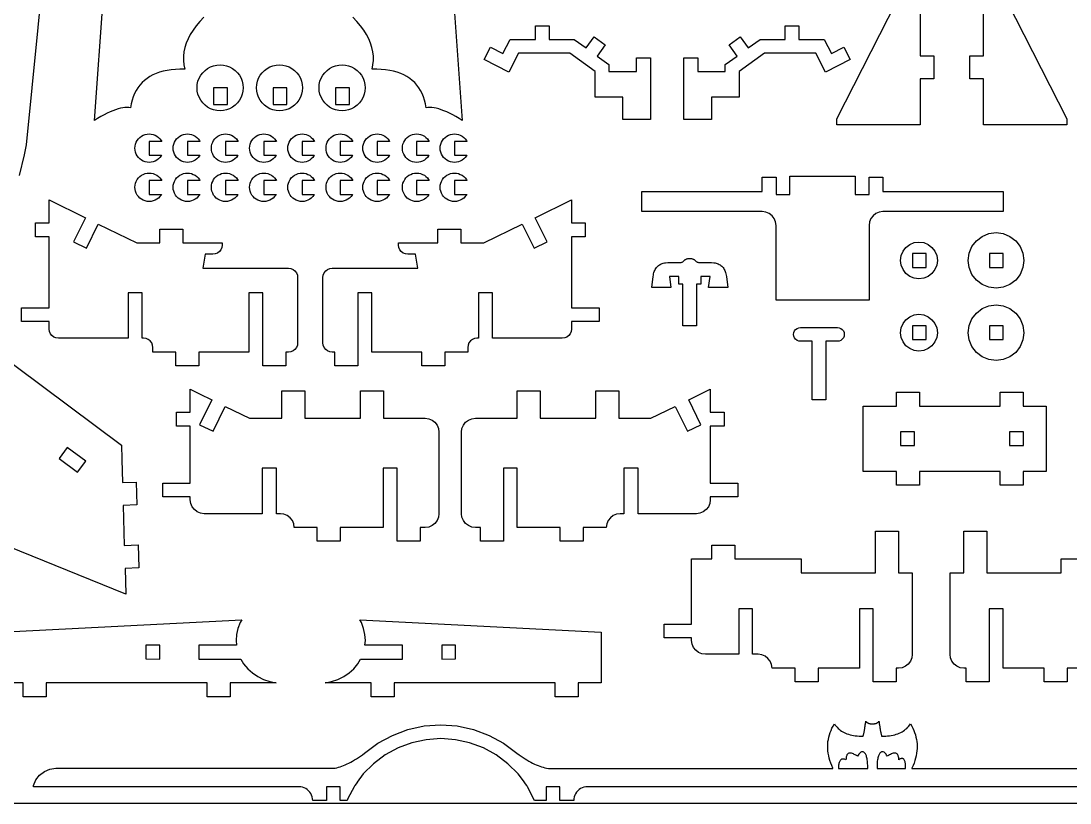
# Model space of a CAD drawing. Extents: x 0 to 730, y 0 to 480.
# Drawn here: x 333.2 to 561.1, y 0 to 170 of the extents above; entities that cross this region are included whole.
import ezdxf

# ---------------------------------------------------------------- set-up
doc = ezdxf.new("R2010")
doc.units = 0
doc.header["$MEASUREMENT"] = 0
doc.layers.add('CUT', color=62, linetype='CONTINUOUS')
doc.layers.add('FRAME', color=150, linetype='CONTINUOUS')

msp = doc.modelspace()

# ---------------------------------------------------------------- linework, layer by layer
at = {"layer": 'CUT'}
for points in [[(372.96, 170.81), (372.07, 169.85), (371.28, 168.9), (370.59, 167.95), (370, 167), (369.51, 166.06), (369.11, 165.11), (368.81, 164.17), (368.61, 163.23), (368.51, 162.29), (368.5, 161.36), (368.6, 160.42), (368.79, 159.49), (367.76, 159.49), (366.78, 159.44), (365.85, 159.35), (364.96, 159.21), (364.12, 159.03), (363.32, 158.81), (362.58, 158.54), (361.87, 158.23), (361.22, 157.88), (360.61, 157.48), (360.04, 157.04), (359.52, 156.55), (359.05, 156.02), (358.63, 155.45), (358.25, 154.83), (357.91, 154.17), (357.62, 153.46), (357.38, 152.72), (357.19, 151.92), (357.04, 151.09), (356.66, 151.15), (356.24, 151.17), (355.81, 151.15), (355.34, 151.09), (354.84, 150.99), (354.32, 150.85), (353.77, 150.67), (353.19, 150.45), (352.58, 150.19), (351.94, 149.89), (351.28, 149.55), (350.59, 149.17), (349.87, 148.74), (349.19, 148.33), (362.87, 339.05)], [(415.41, 339.05), (429.09, 148.33), (428.41, 148.74), (427.69, 149.17), (427, 149.55), (426.33, 149.89), (425.7, 150.19), (425.09, 150.45), (424.51, 150.67), (423.96, 150.85), (423.43, 150.99), (422.94, 151.09), (422.47, 151.15), (422.03, 151.17), (421.62, 151.15), (421.23, 151.09), (421.09, 151.92), (420.89, 152.72), (420.65, 153.46), (420.36, 154.17), (420.03, 154.83), (419.65, 155.45), (419.22, 156.02), (418.75, 156.55), (418.23, 157.04), (417.67, 157.48), (417.06, 157.88), (416.4, 158.23), (415.7, 158.54), (414.95, 158.81), (414.16, 159.03), (413.31, 159.21), (412.43, 159.35), (411.49, 159.44), (410.51, 159.49), (409.49, 159.49), (409.68, 160.42), (409.77, 161.36), (409.77, 162.29), (409.66, 163.23), (409.46, 164.17), (409.16, 165.11), (408.77, 166.06), (408.27, 167), (407.68, 167.95), (406.99, 168.9), (406.2, 169.85), (405.32, 170.81)], [(338.1, 181.02), (334.37, 143.06), (333.91, 140.88), (332.85, 136.4)], [(297.79, 120.48), (355.02, 77.74), (355.11, 74.76), (355.11, 74.67), (355.26, 69.67), (358.26, 69.76), (358.41, 64.77), (355.41, 64.68), (355.67, 55.99), (358.67, 56.08), (358.82, 51.09), (355.82, 51), (355.99, 45.4), (307.52, 65)], [(565.52, 29.32), (560.51, 29.31), (560.51, 26.31), (555.51, 26.31), (555.51, 29.31), (546.54, 29.31), (546.54, 42.17), (543.54, 42.17), (543.54, 26.31), (538.54, 26.31), (538.54, 29.31), (538.04, 29.31), (537.26, 29.41), (536.54, 29.71), (535.92, 30.19), (535.44, 30.81), (535.14, 31.54), (535.04, 32.31), (535.04, 50.04), (538.04, 50.04), (538.04, 59.06), (543.04, 59.06), (543.04, 50.05), (559.17, 50.05), (559.17, 53.06), (573.58, 53.06)], [(328.71, 37.16), (381.17, 39.8), (380.82, 39.2), (380.33, 37.94), (380.04, 36.64), (379.95, 35.3), (380.03, 34.29), (371.85, 34.29), (371.85, 31.29), (380.97, 31.29), (381.59, 30.26), (382.47, 29.19), (383.49, 28.26), (384.65, 27.46), (385.92, 26.83), (387.27, 26.38), (388.68, 26.1), (378.68, 26.1), (378.68, 23.1), (373.68, 23.1), (373.68, 26.1), (338.7, 26.1), (338.7, 23.1), (333.7, 23.1), (333.7, 26.1), (328.7, 26.1)], [(571.82, 3.52), (456.28, 3.53), (455.89, 3.51), (455.51, 3.43), (455.13, 3.31), (454.78, 3.13), (454.46, 2.91), (454.16, 2.66), (453.9, 2.36), (453.68, 2.03), (453.51, 1.68), (453.38, 1.31), (453.31, 0.93), (453.28, 0.53), (450.28, 0.53), (450.28, 3.53), (447.28, 3.53), (447.28, 0.53), (444.78, 0.53), (443.23, 3.53), (443.09, 3.79), (442.57, 4.49), (442.57, 4.54), (441.24, 6.31), (438.99, 8.55), (436.45, 10.46), (433.66, 11.98), (430.68, 13.09), (427.58, 13.76), (424.41, 13.99), (421.24, 13.76), (418.13, 13.09), (415.15, 11.98), (412.36, 10.46), (409.82, 8.55), (407.57, 6.31), (406.25, 4.54), (406.25, 4.49), (405.72, 3.79), (405.59, 3.54), (404.2, 0.99), (404.04, 0.54), (402.59, 0.54), (402.59, 3.54), (399.59, 3.54), (399.59, 0.54), (396.59, 0.54), (396.56, 0.93), (396.48, 1.32), (396.36, 1.69), (396.18, 2.04), (395.97, 2.37), (395.71, 2.66), (395.41, 2.92), (395.09, 3.14), (394.73, 3.31), (394.36, 3.44), (393.98, 3.51), (393.59, 3.54), (335.93, 3.55), (335.97, 3.84), (336.47, 5.05), (337.27, 6.08), (338.3, 6.88), (339.51, 7.38), (340.8, 7.55), (401.04, 7.54), (401.45, 7.61), (401.81, 7.68), (402.17, 7.77), (402.53, 7.88), (402.91, 8.01), (403.28, 8.15), (403.67, 8.31), (404.06, 8.49), (404.46, 8.68), (404.86, 8.89), (405.27, 9.12), (405.68, 9.36), (406.11, 9.62), (406.53, 9.9), (406.97, 10.19), (407.41, 10.5), (407.85, 10.83), (410.74, 12.99), (413.9, 14.71), (417.28, 15.97), (420.81, 16.74), (424.41, 17), (428, 16.74), (431.53, 15.97), (434.91, 14.71), (438.07, 12.99), (440.96, 10.83), (441.41, 10.5), (441.85, 10.19), (442.28, 9.9), (442.71, 9.62), (443.13, 9.36), (443.54, 9.11), (443.95, 8.89), (444.36, 8.68), (444.75, 8.48), (445.14, 8.31), (445.53, 8.15), (445.91, 8.01), (446.28, 7.88), (446.65, 7.77), (447.01, 7.68), (447.36, 7.6), (447.78, 7.53), (509.61, 7.53), (509.57, 7.61), (509.33, 8.15), (509.12, 8.69), (508.94, 9.22), (508.79, 9.75), (508.67, 10.28), (508.57, 10.8), (508.51, 11.31), (508.47, 11.83), (508.46, 12.33), (508.48, 12.84), (508.52, 13.34), (508.6, 13.84), (508.7, 14.33), (508.83, 14.82), (508.99, 15.3), (509.18, 15.78), (509.39, 16.26), (509.64, 16.73), (509.91, 17.2), (510.09, 16.94), (510.28, 16.69), (510.48, 16.45), (510.7, 16.23), (510.94, 16.02), (511.18, 15.83), (511.45, 15.65), (511.72, 15.48), (512.02, 15.32), (512.32, 15.18), (512.64, 15.05), (512.97, 14.94), (513.32, 14.84), (513.68, 14.75), (514.06, 14.68), (514.45, 14.61), (514.85, 14.57), (515.27, 14.53), (515.7, 14.51), (516.15, 14.5), (516.19, 14.64), (516.22, 14.78), (516.26, 14.92), (516.29, 15.06), (516.32, 15.21), (516.35, 15.36), (516.38, 15.51), (516.42, 15.67), (516.45, 15.83), (516.47, 15.99), (516.5, 16.15), (516.53, 16.32), (516.56, 16.49), (516.58, 16.67), (516.61, 16.84), (516.63, 17.02), (516.66, 17.2), (516.68, 17.38), (516.71, 17.57), (516.73, 17.76), (516.77, 17.71), (516.82, 17.66), (516.86, 17.61), (516.92, 17.56), (516.97, 17.52), (517.03, 17.48), (517.09, 17.44), (517.16, 17.4), (517.22, 17.37), (517.29, 17.34), (517.37, 17.31), (517.44, 17.29), (517.52, 17.27), (517.61, 17.25), (517.69, 17.23), (517.78, 17.22), (517.87, 17.21), (517.97, 17.2), (518.06, 17.2), (518.17, 17.2), (518.27, 17.2), (518.36, 17.2), (518.46, 17.21), (518.55, 17.22), (518.64, 17.23), (518.73, 17.25), (518.81, 17.27), (518.89, 17.29), (518.97, 17.31), (519.04, 17.34), (519.11, 17.37), (519.18, 17.4), (519.24, 17.44), (519.3, 17.48), (519.36, 17.52), (519.42, 17.56), (519.47, 17.61), (519.52, 17.66), (519.56, 17.71), (519.6, 17.76), (519.63, 17.57), (519.65, 17.38), (519.67, 17.2), (519.7, 17.02), (519.72, 16.84), (519.75, 16.67), (519.77, 16.49), (519.8, 16.32), (519.83, 16.15), (519.86, 15.99), (519.89, 15.83), (519.92, 15.67), (519.95, 15.51), (519.98, 15.36), (520.01, 15.21), (520.04, 15.06), (520.08, 14.92), (520.11, 14.78), (520.14, 14.64), (520.18, 14.5), (520.63, 14.51), (521.06, 14.53), (521.48, 14.57), (521.88, 14.61), (522.27, 14.68), (522.65, 14.75), (523.01, 14.84), (523.36, 14.94), (523.69, 15.05), (524.01, 15.18), (524.32, 15.32), (524.61, 15.48), (524.88, 15.65), (525.15, 15.83), (525.39, 16.02), (525.63, 16.23), (525.85, 16.45), (526.05, 16.69), (526.25, 16.94), (526.42, 17.2), (526.7, 16.73), (526.94, 16.26), (527.16, 15.78), (527.34, 15.3), (527.5, 14.82), (527.63, 14.33), (527.74, 13.84), (527.81, 13.34), (527.86, 12.84), (527.87, 12.33), (527.86, 11.83), (527.83, 11.31), (527.76, 10.8), (527.66, 10.28), (527.54, 9.75), (527.39, 9.22), (527.21, 8.69), (527, 8.15), (526.77, 7.61), (526.72, 7.53), (578.59, 7.52)]]:
    msp.add_lwpolyline(points, dxfattribs=at)
for points in [[(526.9, 216.9), (528.53, 216.9), (528.53, 206.9), (531.53, 206.9), (531.53, 201.9), (528.53, 201.9), (528.53, 162.39), (531.53, 162.39), (531.53, 157.39), (528.53, 157.39), (528.53, 147.39), (510.44, 147.36), (510.44, 148.69), (523.49, 174.29)], [(542.33, 147.39), (542.33, 157.39), (539.33, 157.39), (539.33, 162.39), (542.33, 162.39), (542.33, 201.9), (539.33, 201.9), (539.33, 206.9), (542.33, 206.9), (542.33, 216.9), (543.96, 216.9), (547.37, 174.29), (560.42, 148.69), (560.42, 147.36)], [(453.41, 165.93), (455.96, 164.08), (457.72, 166.51), (460.15, 164.75), (458.39, 162.32), (460.95, 160.47), (460.95, 158.94), (466.95, 158.94), (466.95, 161.94), (469.95, 161.94), (469.95, 148.53), (463.95, 148.53), (463.95, 153.4), (457.95, 153.4), (457.95, 158.94), (452.43, 162.93), (441.32, 162.93), (439.16, 158.81), (433.84, 161.59), (435.23, 164.24), (437.89, 162.85), (439.5, 165.93), (444.95, 165.93), (444.95, 168.93), (447.95, 168.93), (447.95, 165.93)], [(491.21, 164.08), (493.76, 165.93), (499.22, 165.93), (499.22, 168.93), (502.22, 168.93), (502.22, 165.93), (507.67, 165.93), (509.28, 162.85), (511.94, 164.24), (513.33, 161.59), (508.01, 158.81), (505.85, 162.93), (494.74, 162.93), (489.22, 158.94), (489.22, 153.4), (483.22, 153.4), (483.22, 148.53), (477.22, 148.53), (477.22, 161.94), (480.22, 161.94), (480.22, 158.94), (486.22, 158.94), (486.22, 160.47), (488.78, 162.32), (487.02, 164.75), (489.45, 166.51)], [(375.76, 150.48), (375.06, 150.63), (374.39, 150.88), (373.77, 151.22), (373.2, 151.65), (372.69, 152.16), (372.26, 152.73), (371.92, 153.36), (371.67, 154.02), (371.52, 154.72), (371.47, 155.43), (371.52, 156.15), (371.67, 156.84), (371.92, 157.51), (372.26, 158.14), (372.69, 158.71), (373.2, 159.21), (373.77, 159.64), (374.39, 159.98), (375.06, 160.23), (375.76, 160.38), (376.47, 160.44), (377.18, 160.38), (377.88, 160.23), (378.55, 159.98), (379.18, 159.64), (379.75, 159.21), (380.25, 158.71), (380.68, 158.14), (381.02, 157.51), (381.27, 156.84), (381.42, 156.15), (381.47, 155.43), (381.42, 154.72), (381.27, 154.02), (381.02, 153.36), (380.68, 152.73), (380.25, 152.16), (379.75, 151.65), (379.18, 151.22), (378.55, 150.88), (377.88, 150.63), (377.18, 150.48), (376.47, 150.43)], [(388.66, 150.48), (387.96, 150.63), (387.29, 150.88), (386.67, 151.22), (386.1, 151.65), (385.59, 152.16), (385.16, 152.73), (384.82, 153.36), (384.57, 154.02), (384.42, 154.72), (384.37, 155.43), (384.42, 156.15), (384.57, 156.84), (384.82, 157.51), (385.16, 158.14), (385.59, 158.71), (386.1, 159.21), (386.67, 159.64), (387.29, 159.98), (387.96, 160.23), (388.66, 160.38), (389.37, 160.44), (390.08, 160.38), (390.78, 160.23), (391.45, 159.98), (392.08, 159.64), (392.65, 159.21), (393.15, 158.71), (393.58, 158.14), (393.92, 157.51), (394.17, 156.84), (394.32, 156.15), (394.37, 155.43), (394.32, 154.72), (394.17, 154.02), (393.92, 153.36), (393.58, 152.73), (393.15, 152.16), (392.65, 151.65), (392.08, 151.22), (391.45, 150.88), (390.78, 150.63), (390.08, 150.48), (389.37, 150.43)], [(402.97, 160.44), (403.68, 160.38), (404.38, 160.23), (405.05, 159.98), (405.68, 159.64), (406.25, 159.21), (406.75, 158.71), (407.18, 158.14), (407.52, 157.51), (407.77, 156.84), (407.92, 156.15), (407.97, 155.43), (407.92, 154.72), (407.77, 154.02), (407.52, 153.36), (407.18, 152.73), (406.75, 152.16), (406.25, 151.65), (405.68, 151.22), (405.05, 150.88), (404.38, 150.63), (403.68, 150.48), (402.97, 150.43), (402.26, 150.48), (401.56, 150.63), (400.89, 150.88), (400.27, 151.22), (399.7, 151.65), (399.19, 152.16), (398.76, 152.73), (398.42, 153.36), (398.17, 154.02), (398.02, 154.72), (397.97, 155.43), (398.02, 156.15), (398.17, 156.84), (398.42, 157.51), (398.76, 158.14), (399.19, 158.71), (399.7, 159.21), (400.27, 159.64), (400.89, 159.98), (401.56, 160.23), (402.26, 160.38)], [(378.07, 155.43), (375.07, 155.43), (375.07, 151.8), (378.07, 151.8)], [(390.97, 155.43), (387.97, 155.43), (387.97, 151.8), (390.97, 151.8)], [(404.57, 155.43), (401.57, 155.43), (401.57, 151.8), (404.57, 151.8)], [(361.94, 145.27), (362.35, 145.12), (362.74, 144.91), (363.09, 144.64), (363.41, 144.33), (363.67, 143.98), (363.79, 143.76), (361.07, 143.76), (361.07, 140.76), (363.74, 140.76), (363.67, 140.63), (363.41, 140.28), (363.09, 139.97), (362.74, 139.7), (362.35, 139.49), (361.94, 139.34), (361.51, 139.24), (361.07, 139.21), (360.63, 139.24), (360.2, 139.34), (359.78, 139.49), (359.4, 139.7), (359.04, 139.97), (358.73, 140.28), (358.47, 140.63), (358.26, 141.02), (358.1, 141.43), (358.01, 141.86), (357.98, 142.3), (358.01, 142.74), (358.1, 143.18), (358.26, 143.59), (358.47, 143.98), (358.73, 144.33), (359.04, 144.64), (359.4, 144.91), (359.78, 145.12), (360.2, 145.27), (360.63, 145.37), (361.07, 145.4), (361.51, 145.37)], [(370.24, 145.27), (370.65, 145.12), (371.04, 144.91), (371.39, 144.64), (371.71, 144.33), (371.97, 143.98), (372.09, 143.76), (369.37, 143.76), (369.37, 140.76), (372.04, 140.76), (371.97, 140.63), (371.71, 140.28), (371.39, 139.97), (371.04, 139.7), (370.65, 139.49), (370.24, 139.34), (369.81, 139.24), (369.37, 139.21), (368.93, 139.24), (368.5, 139.34), (368.08, 139.49), (367.7, 139.7), (367.34, 139.97), (367.03, 140.28), (366.77, 140.63), (366.56, 141.02), (366.4, 141.43), (366.31, 141.86), (366.28, 142.3), (366.31, 142.74), (366.4, 143.18), (366.56, 143.59), (366.77, 143.98), (367.03, 144.33), (367.34, 144.64), (367.7, 144.91), (368.08, 145.12), (368.5, 145.27), (368.93, 145.37), (369.37, 145.4), (369.81, 145.37)], [(378.54, 145.27), (378.95, 145.12), (379.34, 144.91), (379.69, 144.64), (380.01, 144.33), (380.27, 143.98), (380.39, 143.76), (377.67, 143.76), (377.67, 140.76), (380.34, 140.76), (380.27, 140.63), (380.01, 140.28), (379.69, 139.97), (379.34, 139.7), (378.95, 139.49), (378.54, 139.34), (378.11, 139.24), (377.67, 139.21), (377.23, 139.24), (376.8, 139.34), (376.38, 139.49), (376, 139.7), (375.64, 139.97), (375.33, 140.28), (375.07, 140.63), (374.86, 141.02), (374.7, 141.43), (374.61, 141.86), (374.58, 142.3), (374.61, 142.74), (374.7, 143.18), (374.86, 143.59), (375.07, 143.98), (375.33, 144.33), (375.64, 144.64), (376, 144.91), (376.38, 145.12), (376.8, 145.27), (377.23, 145.37), (377.67, 145.4), (378.11, 145.37)], [(386.84, 145.27), (387.25, 145.12), (387.64, 144.91), (387.99, 144.64), (388.31, 144.33), (388.57, 143.98), (388.69, 143.76), (385.97, 143.76), (385.97, 140.76), (388.64, 140.76), (388.57, 140.63), (388.31, 140.28), (387.99, 139.97), (387.64, 139.7), (387.25, 139.49), (386.84, 139.34), (386.41, 139.24), (385.97, 139.21), (385.53, 139.24), (385.1, 139.34), (384.68, 139.49), (384.3, 139.7), (383.94, 139.97), (383.63, 140.28), (383.37, 140.63), (383.16, 141.02), (383, 141.43), (382.91, 141.86), (382.88, 142.3), (382.91, 142.74), (383, 143.18), (383.16, 143.59), (383.37, 143.98), (383.63, 144.33), (383.94, 144.64), (384.3, 144.91), (384.68, 145.12), (385.1, 145.27), (385.53, 145.37), (385.97, 145.4), (386.41, 145.37)], [(395.14, 145.27), (395.55, 145.12), (395.94, 144.91), (396.29, 144.64), (396.61, 144.33), (396.87, 143.98), (396.99, 143.76), (394.27, 143.76), (394.27, 140.76), (396.94, 140.76), (396.87, 140.63), (396.61, 140.28), (396.29, 139.97), (395.94, 139.7), (395.55, 139.49), (395.14, 139.34), (394.71, 139.24), (394.27, 139.21), (393.83, 139.24), (393.4, 139.34), (392.98, 139.49), (392.6, 139.7), (392.24, 139.97), (391.93, 140.28), (391.67, 140.63), (391.45, 141.02), (391.3, 141.43), (391.21, 141.86), (391.18, 142.3), (391.21, 142.74), (391.3, 143.18), (391.45, 143.59), (391.67, 143.98), (391.93, 144.33), (392.24, 144.64), (392.6, 144.91), (392.98, 145.12), (393.4, 145.27), (393.83, 145.37), (394.27, 145.4), (394.71, 145.37)], [(403.44, 145.27), (403.85, 145.12), (404.24, 144.91), (404.59, 144.64), (404.91, 144.33), (405.17, 143.98), (405.29, 143.76), (402.57, 143.76), (402.57, 140.76), (405.24, 140.76), (405.17, 140.63), (404.91, 140.28), (404.59, 139.97), (404.24, 139.7), (403.85, 139.49), (403.44, 139.34), (403.01, 139.24), (402.57, 139.21), (402.13, 139.24), (401.7, 139.34), (401.28, 139.49), (400.9, 139.7), (400.54, 139.97), (400.23, 140.28), (399.97, 140.63), (399.76, 141.02), (399.6, 141.43), (399.51, 141.86), (399.48, 142.3), (399.51, 142.74), (399.6, 143.18), (399.76, 143.59), (399.97, 143.98), (400.23, 144.33), (400.54, 144.64), (400.9, 144.91), (401.28, 145.12), (401.7, 145.27), (402.13, 145.37), (402.57, 145.4), (403.01, 145.37)], [(411.44, 145.27), (411.85, 145.12), (412.24, 144.91), (412.59, 144.64), (412.91, 144.33), (413.17, 143.98), (413.29, 143.76), (410.57, 143.76), (410.57, 140.76), (413.24, 140.76), (413.17, 140.63), (412.91, 140.28), (412.59, 139.97), (412.24, 139.7), (411.85, 139.49), (411.44, 139.34), (411.01, 139.24), (410.57, 139.21), (410.13, 139.24), (409.7, 139.34), (409.28, 139.49), (408.9, 139.7), (408.54, 139.97), (408.23, 140.28), (407.97, 140.63), (407.76, 141.02), (407.6, 141.43), (407.51, 141.86), (407.48, 142.3), (407.51, 142.74), (407.6, 143.18), (407.76, 143.59), (407.97, 143.98), (408.23, 144.33), (408.54, 144.64), (408.9, 144.91), (409.28, 145.12), (409.7, 145.27), (410.13, 145.37), (410.57, 145.4), (411.01, 145.37)], [(420.04, 145.27), (420.45, 145.12), (420.84, 144.91), (421.19, 144.64), (421.51, 144.33), (421.77, 143.98), (421.89, 143.76), (419.17, 143.76), (419.17, 140.76), (421.84, 140.76), (421.77, 140.63), (421.51, 140.28), (421.19, 139.97), (420.84, 139.7), (420.45, 139.49), (420.04, 139.34), (419.61, 139.24), (419.17, 139.21), (418.73, 139.24), (418.3, 139.34), (417.88, 139.49), (417.5, 139.7), (417.14, 139.97), (416.83, 140.28), (416.57, 140.63), (416.36, 141.02), (416.2, 141.43), (416.11, 141.86), (416.08, 142.3), (416.11, 142.74), (416.2, 143.18), (416.36, 143.59), (416.57, 143.98), (416.83, 144.33), (417.14, 144.64), (417.5, 144.91), (417.88, 145.12), (418.3, 145.27), (418.73, 145.37), (419.17, 145.4), (419.61, 145.37)], [(428.24, 145.27), (428.65, 145.12), (429.04, 144.91), (429.39, 144.64), (429.71, 144.33), (429.97, 143.98), (430.09, 143.76), (427.37, 143.76), (427.37, 140.76), (430.04, 140.76), (429.97, 140.63), (429.71, 140.28), (429.39, 139.97), (429.04, 139.7), (428.65, 139.49), (428.24, 139.34), (427.81, 139.24), (427.37, 139.21), (426.93, 139.24), (426.5, 139.34), (426.08, 139.49), (425.7, 139.7), (425.34, 139.97), (425.03, 140.28), (424.77, 140.63), (424.56, 141.02), (424.4, 141.43), (424.31, 141.86), (424.28, 142.3), (424.31, 142.74), (424.4, 143.18), (424.56, 143.59), (424.77, 143.98), (425.03, 144.33), (425.34, 144.64), (425.7, 144.91), (426.08, 145.12), (426.5, 145.27), (426.93, 145.37), (427.37, 145.4), (427.81, 145.37)], [(361.94, 136.77), (362.35, 136.62), (362.74, 136.41), (363.09, 136.14), (363.41, 135.83), (363.67, 135.48), (363.79, 135.26), (361.07, 135.26), (361.07, 132.26), (363.74, 132.26), (363.67, 132.13), (363.41, 131.78), (363.09, 131.47), (362.74, 131.2), (362.35, 130.99), (361.94, 130.84), (361.51, 130.74), (361.07, 130.71), (360.63, 130.74), (360.2, 130.84), (359.78, 130.99), (359.4, 131.2), (359.04, 131.47), (358.73, 131.78), (358.47, 132.13), (358.26, 132.52), (358.1, 132.93), (358.01, 133.36), (357.98, 133.8), (358.01, 134.25), (358.1, 134.68), (358.26, 135.09), (358.47, 135.48), (358.73, 135.83), (359.04, 136.14), (359.4, 136.41), (359.78, 136.62), (360.2, 136.77), (360.63, 136.87), (361.07, 136.9), (361.51, 136.87)], [(370.24, 136.77), (370.65, 136.62), (371.04, 136.41), (371.39, 136.14), (371.71, 135.83), (371.97, 135.48), (372.09, 135.26), (369.37, 135.26), (369.37, 132.26), (372.04, 132.26), (371.97, 132.13), (371.71, 131.78), (371.39, 131.47), (371.04, 131.2), (370.65, 130.99), (370.24, 130.84), (369.81, 130.74), (369.37, 130.71), (368.93, 130.74), (368.5, 130.84), (368.08, 130.99), (367.7, 131.2), (367.34, 131.47), (367.03, 131.78), (366.77, 132.13), (366.56, 132.52), (366.4, 132.93), (366.31, 133.36), (366.28, 133.8), (366.31, 134.25), (366.4, 134.68), (366.56, 135.09), (366.77, 135.48), (367.03, 135.83), (367.34, 136.14), (367.7, 136.41), (368.08, 136.62), (368.5, 136.77), (368.93, 136.87), (369.37, 136.9), (369.81, 136.87)], [(378.54, 136.77), (378.95, 136.62), (379.34, 136.41), (379.69, 136.14), (380.01, 135.83), (380.27, 135.48), (380.39, 135.26), (377.67, 135.26), (377.67, 132.26), (380.34, 132.26), (380.27, 132.13), (380.01, 131.78), (379.69, 131.47), (379.34, 131.2), (378.95, 130.99), (378.54, 130.84), (378.11, 130.74), (377.67, 130.71), (377.23, 130.74), (376.8, 130.84), (376.38, 130.99), (376, 131.2), (375.64, 131.47), (375.33, 131.78), (375.07, 132.13), (374.86, 132.52), (374.7, 132.93), (374.61, 133.36), (374.58, 133.8), (374.61, 134.25), (374.7, 134.68), (374.86, 135.09), (375.07, 135.48), (375.33, 135.83), (375.64, 136.14), (376, 136.41), (376.38, 136.62), (376.8, 136.77), (377.23, 136.87), (377.67, 136.9), (378.11, 136.87)], [(386.84, 136.77), (387.25, 136.62), (387.64, 136.41), (387.99, 136.14), (388.31, 135.83), (388.57, 135.48), (388.69, 135.26), (385.97, 135.26), (385.97, 132.26), (388.64, 132.26), (388.57, 132.13), (388.31, 131.78), (387.99, 131.47), (387.64, 131.2), (387.25, 130.99), (386.84, 130.84), (386.41, 130.74), (385.97, 130.71), (385.53, 130.74), (385.1, 130.84), (384.68, 130.99), (384.3, 131.2), (383.94, 131.47), (383.63, 131.78), (383.37, 132.13), (383.16, 132.52), (383, 132.93), (382.91, 133.36), (382.88, 133.8), (382.91, 134.25), (383, 134.68), (383.16, 135.09), (383.37, 135.48), (383.63, 135.83), (383.94, 136.14), (384.3, 136.41), (384.68, 136.62), (385.1, 136.77), (385.53, 136.87), (385.97, 136.9), (386.41, 136.87)], [(395.14, 136.77), (395.55, 136.62), (395.94, 136.41), (396.29, 136.14), (396.61, 135.83), (396.87, 135.48), (396.99, 135.26), (394.27, 135.26), (394.27, 132.26), (396.94, 132.26), (396.87, 132.13), (396.61, 131.78), (396.29, 131.47), (395.94, 131.2), (395.55, 130.99), (395.14, 130.84), (394.71, 130.74), (394.27, 130.71), (393.83, 130.74), (393.4, 130.84), (392.98, 130.99), (392.6, 131.2), (392.24, 131.47), (391.93, 131.78), (391.67, 132.13), (391.45, 132.52), (391.3, 132.93), (391.21, 133.36), (391.18, 133.8), (391.21, 134.25), (391.3, 134.68), (391.45, 135.09), (391.67, 135.48), (391.93, 135.83), (392.24, 136.14), (392.6, 136.41), (392.98, 136.62), (393.4, 136.77), (393.83, 136.87), (394.27, 136.9), (394.71, 136.87)], [(403.44, 136.77), (403.85, 136.62), (404.24, 136.41), (404.59, 136.14), (404.91, 135.83), (405.17, 135.48), (405.29, 135.26), (402.57, 135.26), (402.57, 132.26), (405.24, 132.26), (405.17, 132.13), (404.91, 131.78), (404.59, 131.47), (404.24, 131.2), (403.85, 130.99), (403.44, 130.84), (403.01, 130.74), (402.57, 130.71), (402.13, 130.74), (401.7, 130.84), (401.28, 130.99), (400.9, 131.2), (400.54, 131.47), (400.23, 131.78), (399.97, 132.13), (399.76, 132.52), (399.6, 132.93), (399.51, 133.36), (399.48, 133.8), (399.51, 134.25), (399.6, 134.68), (399.76, 135.09), (399.97, 135.48), (400.23, 135.83), (400.54, 136.14), (400.9, 136.41), (401.28, 136.62), (401.7, 136.77), (402.13, 136.87), (402.57, 136.9), (403.01, 136.87)], [(411.44, 136.77), (411.85, 136.62), (412.24, 136.41), (412.59, 136.14), (412.91, 135.83), (413.17, 135.48), (413.29, 135.26), (410.57, 135.26), (410.57, 132.26), (413.24, 132.26), (413.17, 132.13), (412.91, 131.78), (412.59, 131.47), (412.24, 131.2), (411.85, 130.99), (411.44, 130.84), (411.01, 130.74), (410.57, 130.71), (410.13, 130.74), (409.7, 130.84), (409.28, 130.99), (408.9, 131.2), (408.54, 131.47), (408.23, 131.78), (407.97, 132.13), (407.76, 132.52), (407.6, 132.93), (407.51, 133.36), (407.48, 133.8), (407.51, 134.25), (407.6, 134.68), (407.76, 135.09), (407.97, 135.48), (408.23, 135.83), (408.54, 136.14), (408.9, 136.41), (409.28, 136.62), (409.7, 136.77), (410.13, 136.87), (410.57, 136.9), (411.01, 136.87)], [(420.04, 136.77), (420.45, 136.62), (420.84, 136.41), (421.19, 136.14), (421.51, 135.83), (421.77, 135.48), (421.89, 135.26), (419.17, 135.26), (419.17, 132.26), (421.84, 132.26), (421.77, 132.13), (421.51, 131.78), (421.19, 131.47), (420.84, 131.2), (420.45, 130.99), (420.04, 130.84), (419.61, 130.74), (419.17, 130.71), (418.73, 130.74), (418.3, 130.84), (417.88, 130.99), (417.5, 131.2), (417.14, 131.47), (416.83, 131.78), (416.57, 132.13), (416.36, 132.52), (416.2, 132.93), (416.11, 133.36), (416.08, 133.8), (416.11, 134.25), (416.2, 134.68), (416.36, 135.09), (416.57, 135.48), (416.83, 135.83), (417.14, 136.14), (417.5, 136.41), (417.88, 136.62), (418.3, 136.77), (418.73, 136.87), (419.17, 136.9), (419.61, 136.87)], [(428.24, 136.77), (428.65, 136.62), (429.04, 136.41), (429.39, 136.14), (429.71, 135.83), (429.97, 135.48), (430.09, 135.26), (427.37, 135.26), (427.37, 132.26), (430.04, 132.26), (429.97, 132.13), (429.71, 131.78), (429.39, 131.47), (429.04, 131.2), (428.65, 130.99), (428.24, 130.84), (427.81, 130.74), (427.37, 130.71), (426.93, 130.74), (426.5, 130.84), (426.08, 130.99), (425.7, 131.2), (425.34, 131.47), (425.03, 131.78), (424.77, 132.13), (424.56, 132.52), (424.4, 132.93), (424.31, 133.36), (424.28, 133.8), (424.31, 134.25), (424.4, 134.68), (424.56, 135.09), (424.77, 135.48), (425.03, 135.83), (425.34, 136.14), (425.7, 136.41), (426.08, 136.62), (426.5, 136.77), (426.93, 136.87), (427.37, 136.9), (427.81, 136.87)], [(500.25, 136.24), (514.44, 136.24), (514.44, 132.25), (517.44, 132.25), (517.44, 135.98), (520.44, 135.98), (520.44, 132.87), (546.61, 132.87), (546.61, 128.52), (520.44, 128.52), (519.67, 128.42), (518.94, 128.12), (518.32, 127.64), (517.85, 127.02), (517.55, 126.3), (517.44, 125.52), (517.44, 109.28), (497.25, 109.28), (497.25, 125.52), (497.15, 126.3), (496.85, 127.02), (496.37, 127.64), (495.75, 128.12), (495.03, 128.42), (494.25, 128.52), (468.08, 128.52), (468.08, 132.87), (494.25, 132.87), (494.25, 135.98), (497.25, 135.98), (497.25, 132.25), (500.25, 132.25)], [(363.38, 121.73), (363.38, 124.73), (368.38, 124.73), (368.38, 121.73), (376.91, 121.73), (376.91, 121.25), (376.84, 120.73), (376.64, 120.25), (376.33, 119.84), (375.91, 119.52), (375.43, 119.32), (374.91, 119.25), (373.2, 119.26), (372.69, 116.23), (391.32, 116.22), (391.84, 116.15), (392.32, 115.95), (392.74, 115.63), (393.06, 115.21), (393.26, 114.73), (393.32, 114.21), (393.32, 99.99), (393.26, 99.48), (393.06, 98.99), (392.74, 98.58), (392.32, 98.26), (391.84, 98.06), (391.32, 97.99), (390.74, 97.99), (390.74, 94.99), (385.75, 94.99), (385.75, 110.86), (382.7, 110.86), (382.7, 97.99), (371.87, 97.99), (371.87, 94.99), (366.87, 94.99), (366.87, 97.99), (361.87, 97.99), (361.87, 98.99), (361.81, 99.51), (361.61, 99.99), (361.29, 100.41), (360.87, 100.73), (360.39, 100.93), (359.87, 100.99), (359.52, 100.99), (359.52, 110.86), (356.52, 110.86), (356.52, 100.99), (341.34, 100.99), (340.82, 101.06), (340.34, 101.26), (339.92, 101.58), (339.61, 101.99), (339.41, 102.48), (339.34, 102.99), (339.34, 104.63), (333.34, 104.63), (333.34, 107.63), (339.34, 107.63), (339.34, 123.05), (336.34, 123.05), (336.34, 126.05), (339.34, 126.05), (339.34, 131.05), (347.2, 127.2), (344.62, 121.96), (347.44, 120.58), (350.02, 125.82), (358.38, 121.73)], [(458.8, 104.63), (452.81, 104.63), (452.81, 102.99), (452.74, 102.48), (452.54, 101.99), (452.22, 101.58), (451.81, 101.26), (451.33, 101.06), (450.81, 100.99), (435.63, 100.99), (435.63, 110.86), (432.63, 110.86), (432.63, 100.99), (432.27, 100.99), (431.76, 100.93), (431.27, 100.73), (430.86, 100.41), (430.54, 99.99), (430.34, 99.51), (430.27, 98.99), (430.27, 97.99), (425.27, 97.99), (425.27, 94.99), (420.27, 94.99), (420.27, 97.99), (409.45, 97.99), (409.45, 110.86), (406.4, 110.86), (406.4, 94.99), (401.4, 94.99), (401.4, 97.99), (400.82, 97.99), (400.31, 98.06), (399.82, 98.26), (399.41, 98.58), (399.09, 98.99), (398.89, 99.48), (398.82, 99.99), (398.82, 114.21), (398.89, 114.73), (399.09, 115.21), (399.41, 115.63), (399.82, 115.95), (400.31, 116.15), (400.82, 116.22), (419.45, 116.23), (418.95, 119.26), (417.24, 119.25), (416.72, 119.32), (416.24, 119.52), (415.82, 119.84), (415.5, 120.25), (415.3, 120.73), (415.24, 121.25), (415.24, 121.73), (423.77, 121.73), (423.77, 124.73), (428.77, 124.73), (428.77, 121.73), (433.77, 121.73), (442.12, 125.82), (444.71, 120.58), (447.52, 121.96), (444.94, 127.2), (452.8, 131.05), (452.8, 126.05), (455.8, 126.05), (455.8, 123.05), (452.8, 123.05), (452.8, 107.63), (458.8, 107.63)], [(539.19, 119.47), (539.79, 120.93), (540.75, 122.18), (542, 123.14), (543.45, 123.74), (545.02, 123.95), (546.58, 123.74), (548.04, 123.14), (549.29, 122.18), (550.25, 120.93), (550.85, 119.47), (551.05, 117.91), (550.85, 116.35), (550.25, 114.89), (549.29, 113.64), (548.04, 112.68), (546.58, 112.08), (545.02, 111.87), (543.45, 112.08), (542, 112.68), (540.75, 113.64), (539.79, 114.89), (539.19, 116.35), (538.98, 117.91)], [(530.28, 114.44), (529.32, 114.04), (528.28, 113.91), (527.25, 114.04), (526.28, 114.44), (525.45, 115.08), (524.82, 115.91), (524.42, 116.87), (524.28, 117.91), (524.42, 118.95), (524.82, 119.91), (525.45, 120.74), (526.28, 121.38), (527.25, 121.78), (528.28, 121.91), (529.32, 121.78), (530.28, 121.38), (531.11, 120.74), (531.75, 119.91), (532.15, 118.95), (532.28, 117.91), (532.15, 116.87), (531.75, 115.91), (531.11, 115.08)], [(529.87, 119.41), (526.87, 119.41), (526.87, 116.41), (529.87, 116.41)], [(546.61, 119.41), (543.61, 119.41), (543.61, 116.41), (546.61, 116.41)], [(474.38, 112.03), (470.25, 112.03), (470.54, 114.43), (470.59, 114.72), (470.64, 115), (470.71, 115.26), (470.79, 115.51), (470.88, 115.74), (470.99, 115.96), (471.11, 116.16), (471.24, 116.35), (471.38, 116.52), (471.54, 116.68), (471.71, 116.82), (471.89, 116.95), (472.08, 117.06), (472.29, 117.16), (472.51, 117.24), (472.74, 117.31), (472.99, 117.36), (473.24, 117.4), (473.75, 117.43), (476.09, 117.43), (476.29, 117.43), (476.47, 117.45), (476.62, 117.48), (476.75, 117.52), (476.87, 117.57), (476.97, 117.62), (477.06, 117.68), (477.14, 117.75), (477.22, 117.81), (477.36, 117.95), (477.44, 118.01), (477.52, 118.08), (477.61, 118.14), (477.71, 118.19), (477.82, 118.24), (477.96, 118.28), (478.11, 118.31), (478.87, 118.31), (479.02, 118.28), (479.15, 118.24), (479.27, 118.19), (479.37, 118.14), (479.46, 118.08), (479.54, 118.01), (479.62, 117.95), (479.76, 117.81), (479.84, 117.75), (479.92, 117.68), (480.01, 117.62), (480.11, 117.57), (480.22, 117.52), (480.36, 117.48), (480.51, 117.45), (480.69, 117.43), (480.89, 117.43), (483.23, 117.43), (483.73, 117.4), (483.99, 117.36), (484.24, 117.31), (484.47, 117.24), (484.69, 117.16), (484.89, 117.06), (485.09, 116.95), (485.27, 116.82), (485.44, 116.68), (485.6, 116.52), (485.74, 116.35), (485.87, 116.16), (485.99, 115.96), (486.09, 115.74), (486.19, 115.51), (486.27, 115.26), (486.34, 115), (486.39, 114.72), (486.44, 114.43), (486.73, 112.03), (482.6, 112.03), (482.91, 114.43), (480.89, 114.43), (480.89, 112.72), (479.99, 112.72), (479.99, 103.72), (476.99, 103.72), (476.99, 112.72), (476.09, 112.72), (476.09, 114.43), (474.07, 114.43)], [(539.19, 103.77), (539.79, 105.23), (540.75, 106.48), (542, 107.44), (543.45, 108.04), (545.02, 108.25), (546.58, 108.04), (548.04, 107.44), (549.29, 106.48), (550.25, 105.23), (550.85, 103.77), (551.05, 102.21), (550.85, 100.65), (550.25, 99.19), (549.29, 97.94), (548.04, 96.98), (546.58, 96.38), (545.02, 96.17), (543.45, 96.38), (542, 96.98), (540.75, 97.94), (539.79, 99.19), (539.19, 100.65), (538.98, 102.21)], [(532.15, 103.25), (532.28, 102.21), (532.15, 101.17), (531.75, 100.21), (531.11, 99.38), (530.28, 98.74), (529.32, 98.34), (528.28, 98.21), (527.25, 98.34), (526.28, 98.74), (525.45, 99.38), (524.82, 100.21), (524.42, 101.17), (524.28, 102.21), (524.42, 103.25), (524.82, 104.21), (525.45, 105.04), (526.28, 105.68), (527.25, 106.08), (528.28, 106.21), (529.32, 106.08), (530.28, 105.68), (531.11, 105.04), (531.75, 104.21)], [(505.06, 87.64), (505.06, 100.34), (502.56, 100.34), (502.18, 100.39), (501.81, 100.54), (501.5, 100.78), (501.26, 101.09), (501.11, 101.45), (501.06, 101.84), (501.11, 102.23), (501.26, 102.59), (501.5, 102.9), (501.81, 103.14), (502.18, 103.29), (502.56, 103.34), (510.56, 103.34), (510.95, 103.29), (511.31, 103.14), (511.62, 102.9), (511.86, 102.59), (512.01, 102.23), (512.06, 101.84), (512.01, 101.45), (511.86, 101.09), (511.62, 100.78), (511.31, 100.54), (510.95, 100.39), (510.56, 100.34), (508.06, 100.34), (508.06, 87.64)], [(529.87, 103.71), (526.87, 103.71), (526.87, 100.71), (529.87, 100.71)], [(546.61, 103.71), (543.61, 103.71), (543.61, 100.71), (546.61, 100.71)], [(419.92, 59.88), (419.92, 56.88), (414.92, 56.88), (414.91, 59.88), (414.91, 72.74), (411.91, 72.74), (411.91, 59.88), (402.57, 59.88), (402.57, 56.88), (397.57, 56.88), (397.57, 59.88), (392.57, 59.88), (392.47, 60.66), (392.17, 61.38), (391.69, 62), (391.07, 62.48), (390.35, 62.78), (389.57, 62.88), (388.73, 62.88), (388.73, 72.74), (385.64, 72.74), (385.64, 62.88), (373, 62.88), (372.23, 62.98), (371.5, 63.28), (370.88, 63.76), (370.41, 64.38), (370.11, 65.11), (370, 65.88), (370, 66.51), (364, 66.51), (364, 69.51), (370, 69.51), (370, 81.92), (367, 81.92), (367, 84.92), (370, 84.92), (370, 89.91), (372.01, 88.94), (374.68, 87.63), (372.03, 82.22), (374.95, 80.79), (377.6, 86.2), (382.89, 83.61), (389.89, 83.61), (389.88, 89.61), (394.88, 89.61), (394.89, 83.61), (406.96, 83.61), (406.96, 89.61), (411.96, 89.61), (411.96, 83.61), (421.02, 83.61), (421.8, 83.51), (422.52, 83.21), (423.14, 82.74), (423.62, 82.11), (423.92, 81.39), (424.02, 80.61), (424.02, 62.88), (423.92, 62.11), (423.62, 61.38), (423.14, 60.76), (422.52, 60.28), (421.8, 59.98), (421.02, 59.88)], [(431.92, 83.61), (440.98, 83.61), (440.98, 89.61), (445.98, 89.61), (445.98, 83.61), (458.06, 83.61), (458.06, 89.61), (463.06, 89.61), (463.06, 83.61), (470.06, 83.61), (475.34, 86.2), (477.99, 80.79), (480.91, 82.22), (478.26, 87.63), (482.92, 89.91), (482.94, 84.92), (485.94, 84.92), (485.94, 81.92), (482.94, 81.92), (482.94, 69.51), (488.94, 69.51), (488.94, 66.51), (482.94, 66.51), (482.94, 65.88), (482.83, 65.11), (482.53, 64.38), (482.06, 63.76), (481.44, 63.28), (480.71, 62.98), (479.94, 62.88), (467.31, 62.88), (467.31, 72.74), (464.21, 72.74), (464.21, 62.88), (463.37, 62.88), (462.59, 62.78), (461.87, 62.48), (461.25, 62), (460.77, 61.38), (460.47, 60.66), (460.37, 59.88), (455.37, 59.88), (455.37, 56.88), (450.37, 56.88), (450.37, 59.88), (441.03, 59.88), (441.03, 72.74), (438.03, 72.74), (438.02, 56.88), (433.02, 56.88), (433.02, 59.88), (431.92, 59.88), (431.14, 59.98), (430.42, 60.28), (429.8, 60.76), (429.32, 61.38), (429.02, 62.11), (428.92, 62.88), (428.92, 80.61), (429.02, 81.39), (429.32, 82.11), (429.8, 82.74), (430.42, 83.21), (431.14, 83.51)], [(523.41, 89.27), (528.42, 89.27), (528.42, 86.27), (545.91, 86.27), (545.91, 89.27), (550.91, 89.27), (550.91, 86.27), (555.91, 86.27), (555.91, 72.08), (550.91, 72.08), (550.91, 69.08), (545.91, 69.08), (545.91, 72.08), (528.42, 72.08), (528.42, 69.08), (523.41, 69.08), (523.41, 72.08), (516.17, 72.08), (516.17, 86.27), (523.41, 86.27)], [(527.28, 80.68), (524.28, 80.68), (524.28, 77.68), (527.28, 77.68)], [(547.98, 80.68), (547.98, 77.68), (550.98, 77.68), (550.98, 80.68)], [(345.49, 71.87), (347.29, 74.27), (343.28, 77.26), (341.49, 74.86)], [(479, 34.54), (478.9, 35.32), (478.9, 35.9), (472.9, 35.9), (472.9, 38.9), (478.9, 38.9), (478.9, 53.06), (483.3, 53.06), (483.3, 56.06), (488.3, 56.06), (488.3, 53.06), (502.71, 53.06), (502.71, 50.05), (518.84, 50.05), (518.84, 59.06), (523.84, 59.06), (523.84, 50.04), (526.84, 50.04), (526.84, 32.31), (526.74, 31.54), (526.44, 30.81), (525.96, 30.19), (525.34, 29.71), (524.62, 29.41), (523.84, 29.31), (523.34, 29.31), (523.34, 26.31), (518.34, 26.31), (518.34, 42.17), (515.34, 42.17), (515.34, 29.31), (506.37, 29.31), (506.37, 26.31), (501.37, 26.31), (501.37, 29.31), (496.36, 29.32), (496.26, 30.09), (495.96, 30.82), (495.49, 31.44), (494.86, 31.92), (494.14, 32.22), (493.36, 32.32), (492.15, 32.32), (492.15, 42.19), (489.15, 42.19), (489.15, 32.32), (481.9, 32.32), (481.12, 32.42), (480.4, 32.72), (479.78, 33.2), (479.3, 33.82)], [(407.16, 39.2), (406.81, 39.8), (459.27, 37.16), (459.27, 26.1), (454.27, 26.1), (454.27, 23.1), (449.27, 23.1), (449.27, 26.1), (414.3, 26.1), (414.3, 23.1), (409.3, 23.1), (409.3, 26.1), (399.3, 26.1), (400.7, 26.38), (402.06, 26.83), (403.33, 27.46), (404.49, 28.26), (405.51, 29.19), (406.38, 30.26), (407, 31.29), (416.13, 31.29), (416.13, 34.29), (407.94, 34.29), (408.03, 35.3), (407.94, 36.64), (407.65, 37.94)], [(360.36, 34.3), (360.35, 31.3), (363.35, 31.29), (363.35, 34.29)], [(427.62, 31.3), (427.62, 34.3), (424.63, 34.29), (424.63, 31.29)], [(514.93, 10.15), (514.69, 10.31), (514.46, 10.45), (514.24, 10.57), (514.03, 10.66), (513.84, 10.74), (513.65, 10.8), (513.49, 10.83), (513.33, 10.85), (513.19, 10.84), (513.05, 10.81), (512.94, 10.77), (512.83, 10.7), (512.74, 10.61), (512.65, 10.5), (512.59, 10.36), (512.53, 10.21), (512.49, 10.04), (512.45, 9.84), (512.44, 9.63), (512.43, 9.39), (512.27, 9.46), (512.12, 9.51), (511.98, 9.54), (511.84, 9.55), (511.72, 9.55), (511.6, 9.53), (511.49, 9.5), (511.39, 9.45), (511.3, 9.38), (511.21, 9.29), (511.14, 9.19), (511.07, 9.07), (511.01, 8.94), (510.95, 8.79), (510.91, 8.62), (510.87, 8.43), (510.84, 8.23), (510.82, 8.01), (510.81, 7.78), (510.81, 7.53), (517.17, 7.53), (517.16, 7.88), (517.15, 8.21), (517.14, 8.53), (517.12, 8.83), (517.09, 9.11), (517.05, 9.37), (517.02, 9.61), (516.97, 9.84), (516.92, 10.05), (516.86, 10.24), (516.79, 10.41), (516.72, 10.56), (516.65, 10.7), (516.56, 10.81), (516.48, 10.91), (516.38, 11), (516.28, 11.06), (516.17, 11.1), (516.06, 11.13), (515.94, 11.14), (515.79, 11.1), (515.64, 11.03), (515.49, 10.92), (515.35, 10.78), (515.21, 10.61), (515.07, 10.39)], [(522.09, 10.57), (521.87, 10.45), (521.64, 10.31), (521.4, 10.15), (521.26, 10.39), (521.13, 10.61), (520.98, 10.78), (520.84, 10.92), (520.69, 11.03), (520.54, 11.1), (520.39, 11.14), (520.27, 11.13), (520.16, 11.1), (520.05, 11.06), (519.95, 11), (519.86, 10.91), (519.77, 10.81), (519.68, 10.7), (519.61, 10.56), (519.54, 10.41), (519.47, 10.24), (519.41, 10.05), (519.36, 9.84), (519.32, 9.61), (519.28, 9.37), (519.24, 9.11), (519.22, 8.83), (519.19, 8.53), (519.18, 8.21), (519.17, 7.88), (519.17, 7.53), (525.38, 7.53), (525.38, 7.82), (525.37, 8.09), (525.35, 8.34), (525.33, 8.56), (525.3, 8.77), (525.26, 8.96), (525.22, 9.12), (525.16, 9.27), (525.1, 9.39), (525.03, 9.5), (524.95, 9.58), (524.87, 9.64), (524.77, 9.68), (524.67, 9.7), (524.56, 9.7), (524.45, 9.68), (524.32, 9.64), (524.19, 9.58), (524.05, 9.5), (523.9, 9.39), (523.9, 9.63), (523.88, 9.84), (523.85, 10.04), (523.8, 10.21), (523.75, 10.36), (523.68, 10.5), (523.6, 10.61), (523.5, 10.7), (523.4, 10.77), (523.28, 10.81), (523.15, 10.84), (523, 10.85), (522.85, 10.83), (522.68, 10.8), (522.49, 10.74), (522.3, 10.66)]]:
    msp.add_lwpolyline(points, close=True, dxfattribs=at)
at = {"layer": 'FRAME'}
msp.add_lwpolyline([(0, 0), (730, 0), (730, 480), (0, 480)], close=True, dxfattribs=at)

doc.saveas('drawing.dxf')
